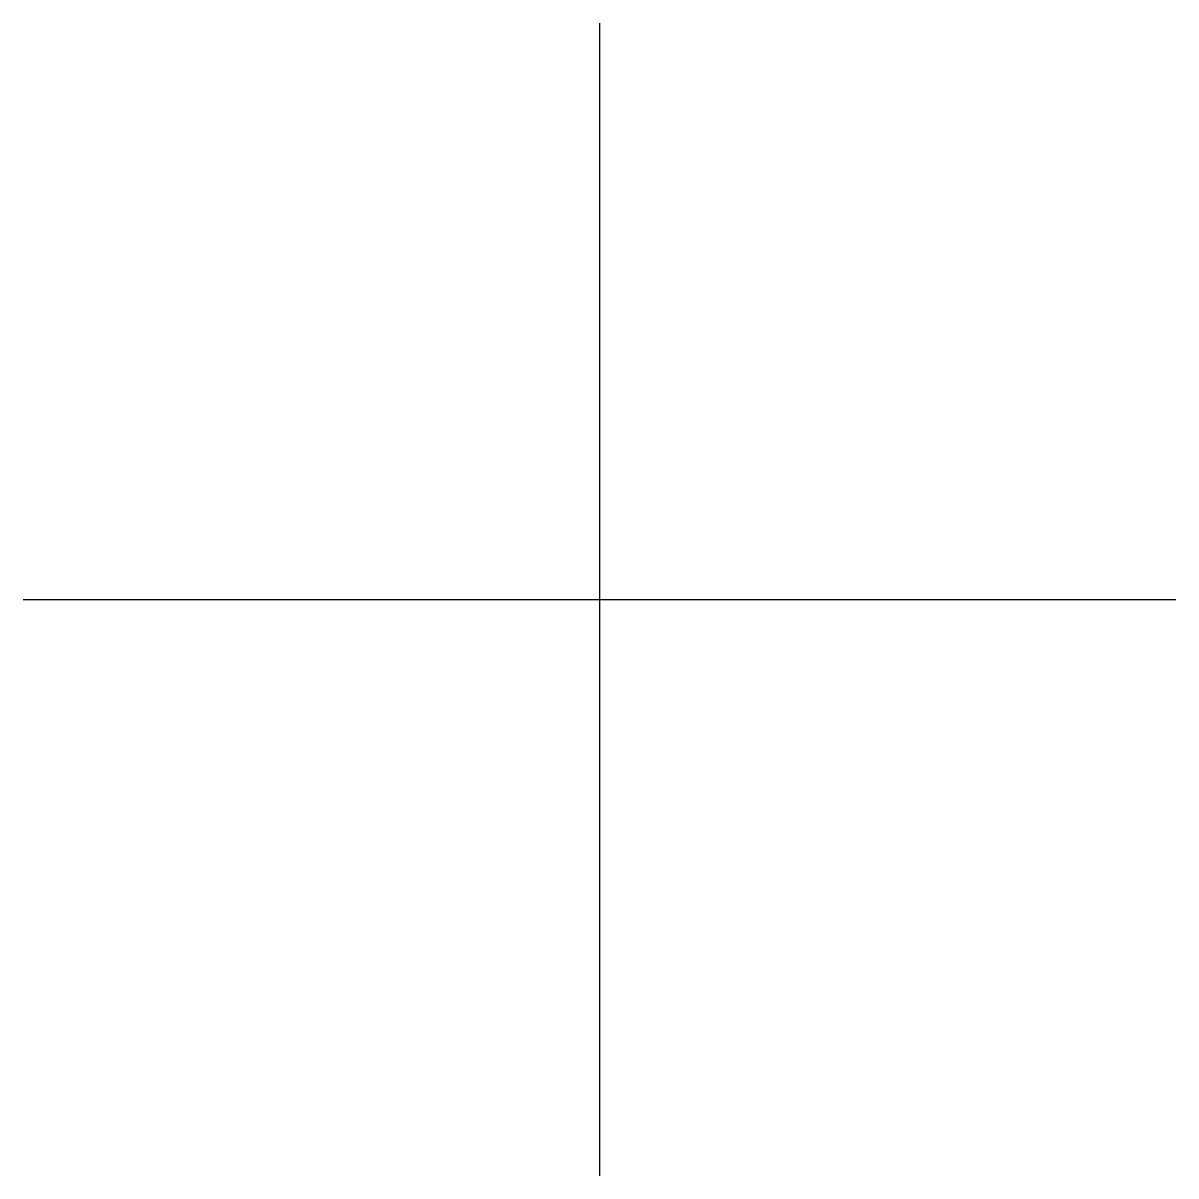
# Model space of a CAD drawing. Header units: millimetres. Extents: x -1 to 1, y -1 to 1.
import ezdxf

# ---------------------------------------------------------------- set-up
doc = ezdxf.new("R2010")
doc.units = ezdxf.units.MM

msp = doc.modelspace()

# ---------------------------------------------------------------- linework, layer by layer
for p, q in [((0, 1), (0, -1)), ((-1, 0), (1, 0))]:
    msp.add_line(p, q)

doc.saveas('drawing.dxf')
